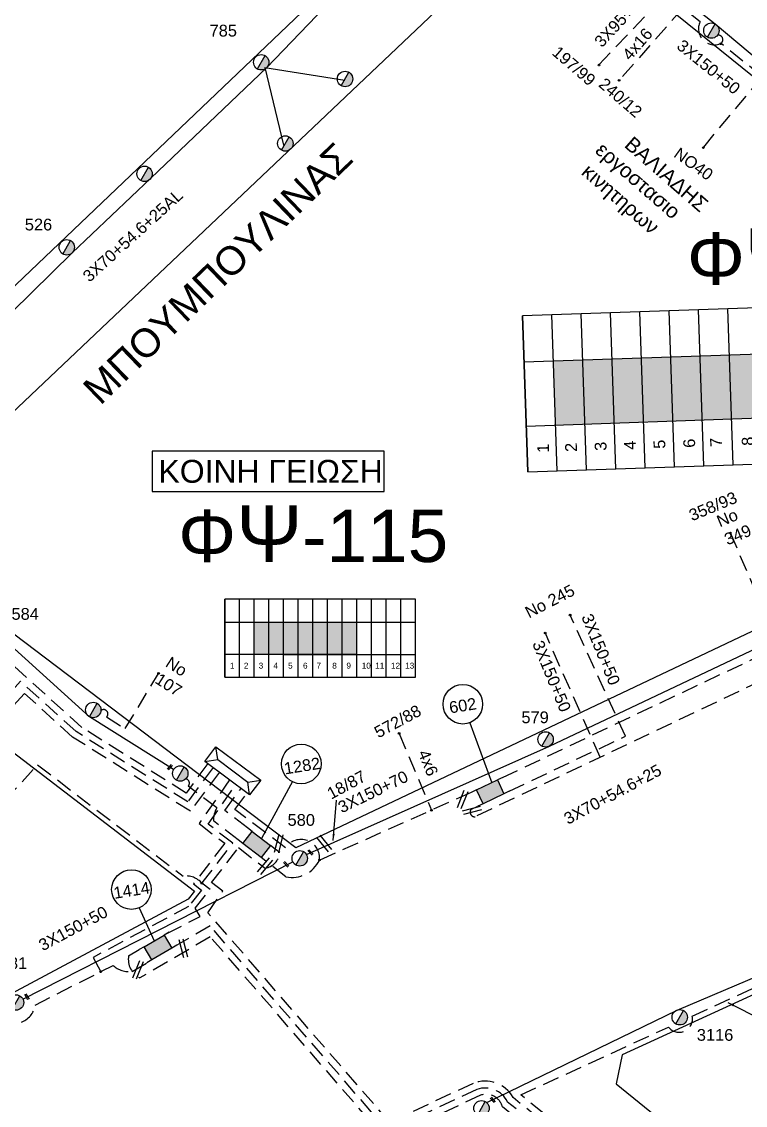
# Model space of a CAD drawing. Header units: millimetres. Extents: x 771 to 3391, y 686 to 1835.
# Drawn here: x 1592.8 to 1703.7, y 874.5 to 1040.5 of the extents above; entities that cross this region are included whole.
import ezdxf
from ezdxf.enums import TextEntityAlignment as Align

# ---------------------------------------------------------------- set-up
doc = ezdxf.new("R2010")
doc.units = ezdxf.units.MM
doc.linetypes.add('DASHED', pattern=[19.05, 12.7, -6.35])
for name, color, linetype in [('Link Box 4 Διευθύνσεων', 7, 'Continuous'), ('Άγνωστα', 7, 'Continuous'), ('Ασφαλειοκιβώτια Χ.Τ 9 αναχωρήσεων', 7, 'Continuous'), ('Γυμνά εναέρια ΧΤ και ΦΟΠ (3Φ)   4x50+16AL', 7, 'Continuous'), ('Επιγραφές - Σχήματα', 7, 'Continuous'), ('Καλωδια Χ.Τ 3x95+35', 7, 'DASHED'), ('Καλώδια ΧΤ   3x150+50CU', 7, 'DASHED'), ('Καλώδια ΧΤ   3x150+70AL', 7, 'DASHED'), ('Καλώδια ΧΤ   3x150AL+50CU', 7, 'DASHED'), ('Μηχανική τομή', 7, 'Continuous'), ('Στύλος ΦΜ', 7, 'Continuous'), ('Στύλος ΦΜ @ 1', 7, 'Continuous'), ('Συνδέσεις', 7, 'Continuous'), ('Συνεστραμμένα ΧΤ   3x70+54.6+25 AL', 7, 'SYN_LINE'), ('Τομή', 7, 'Continuous'), ('Υποσταθμός πόλεως', 7, 'Continuous'), ('Υπόβαθρο ΔΕΗ', 7, 'Continuous'), ('Υπόγεια καλώδια Παροχών ΧΤ   4x16AL', 7, 'DASHED'), ('Υπόγεια καλώδια Παροχών ΧΤ   4x6', 7, 'DASHED')]:
    doc.layers.add(name, color=color, linetype=linetype)
doc.styles.add('arial', font='ARIAL.TTF')
doc.styles.get("Standard").update_dxf_attribs({"font": 'ARIAL.TTF'})
doc.linetypes.add('SYN_LINE', pattern='A,0.5,-0.0001,["/\\/\\/\\/",Standard,S=0.1,R=0,X=0,Y=-0.05],-0.25', length=0.7501)
doc.dimstyles.new('ISO-25', dxfattribs={"dimtxt": 2.5, "dimasz": 2.5, "dimexe": 1.25, "dimexo": 0.625, "dimtad": 1, "dimtxsty": 'Standard', "dimcen": 2.5, "dimadec": 0, "dimazin": 0, "dimtfac": 1, "dimtmove": 0, "dimatfit": 3, "dimfxl": 1, "dimarcsym": 0})

# ---------------------------------------------------------------- blocks, each defined once
blk = doc.blocks.new('LINK BOX 4 ΑΝΑΧΩΡΗΣΕΩΝ')
at = {"layer": 'Link Box 4 Διευθύνσεων', "ltscale": 40}
blk.add_hatch(color=256, dxfattribs=at).paths.add_polyline_path([(-3.54, 0), (-3.54, -4.67), (3.54, -4.67), (3.54, 0)])
for p, q in [((-3.54, 0), (-5.33, 0)), ((5.33, 0), (3.54, 0)), ((-3.54, -4.67), (-5.33, -4.67)), ((5.33, -4.67), (3.54, -4.67))]:
    blk.add_line(p, q, dxfattribs=at)
blk.add_lwpolyline([(-3.54, -4.67), (-3.54, 0), (3.54, 0), (3.54, -4.67)], close=True, dxfattribs=at)
blk = doc.blocks.new('ΑΣΦΑΛΕΙΟΚΙΒΩΤΙΟ ΥΠΟΣΤΑΘΜΟΥ 9 ΑΝΑΧΩΡΗΣΕΩΝ')
at = {"layer": 'Ασφαλειοκιβώτια Χ.Τ 9 αναχωρήσεων', "ltscale": 40}
for p, q in [((-23.8, 40.36), (24.02, 40.36)), ((-9.72, 40.36), (-9.72, -40.64)), ((9.94, 40.36), (9.94, -40.64)), ((-23.8, 31.36), (24.02, 31.36)), ((-23.8, 22.36), (24.02, 22.36)), ((-23.8, 13.36), (24.02, 13.36)), ((-23.8, 4.36), (24.02, 4.36)), ((-23.8, -4.64), (24.02, -4.64)), ((-23.8, -13.64), (24.02, -13.64)), ((-23.8, -22.64), (24.02, -22.64)), ((-23.8, -31.64), (24.02, -31.64))]:
    blk.add_line(p, q, dxfattribs=at)
at = {"layer": 'Ασφαλειοκιβώτια Χ.Τ 9 αναχωρήσεων'}
blk.add_lwpolyline([(-23.8, -40.64), (24.02, -40.64), (24.02, 40.36), (-23.8, 40.36)], close=True, dxfattribs=at)
for s, p in [('1', (-18.12, 33.62)), ('2', (-18.12, 25.05)), ('3', (-18.12, 15.98)), ('4', (-18.12, 6.96)), ('5', (-18.12, -2.05)), ('6', (-18.12, -11.19)), ('7', (-18.12, -19.43)), ('8', (-18.12, -29.12)), ('9', (-18.12, -37.81))]:
    blk.add_text(s, height=3.6, dxfattribs=at).set_placement(p)
at = {"layer": 'Ασφαλειοκιβώτια Χ.Τ 9 αναχωρήσεων', "ltscale": 40}
for tag, height, p in [('ΟΝΟΜΑ', 5, (-0.16, 44.31)), ('ΚΕΙΜΕΝΟ 1', 2, (17.06, 35.59)), ('ΚΕΙΜΕΝΟ 2', 2, (17.06, 26.88)), ('ΚΕΙΜΕΝΟ 3', 2, (17.06, 17.69)), ('ΚΕΙΜΕΝΟ 4', 2, (17.06, 8.71)), ('ΚΕΙΜΕΝΟ 5', 2, (17.06, -0.13)), ('ΚΕΙΜΕΝΟ 6', 2, (17.06, -9.05)), ('ΚΕΙΜΕΝΟ 7', 2, (17.06, -18.13)), ('ΚΕΙΜΕΝΟ 8', 2, (17.06, -26.85)), ('ΚΕΙΜΕΝΟ 9', 2, (17.06, -35.99)), ('ΣΧ', 2, (-0.1, -42.64))]:
    blk.add_attdef(tag, text='', height=height, dxfattribs=at).set_placement(p, align=Align.MIDDLE_CENTER)
blk = doc.blocks.new('ΥΠΑΡΧΩΝ ΤΣΙΜΕΝΤΕΝΙΟΣ ΣΤΥΛΟΣ')
at = {"layer": 'Στύλος ΦΜ'}
blk.add_hatch(color=7, dxfattribs=at).paths.add_polyline_path([(-1.29, -2.28, 0.574793), (2.62, 0, 0.268822), (1.3, 2.27)])
at = {"layer": 'Στύλος ΦΜ', "color": 7}
blk.add_line((-1.29, -2.28), (1.3, 2.27), dxfattribs=at)
blk.add_circle((0, 0), 2.62, dxfattribs=at)
at = {"layer": 'Στύλος ΦΜ', "flags": 4}
for tag, p in [('ΑΡΙΘΜΟΣ', (-4.68, 8.05)), ('ΤΥΠΟΣ', (-4.91, 3.03))]:
    blk.add_attdef(tag, p, '', height=4, dxfattribs=at)
blk = doc.blocks.new('ΥΠΟΣΤΑΘΜΟΣ ΠΟΛΕΩΣ')
at = {"layer": 'Υποσταθμός πόλεως', "linetype": 'Continuous', "ltscale": 40}
blk.add_lwpolyline([(-8.57, 2.82), (8.57, 2.82), (8.57, -2.82), (-8.57, -2.82)], close=True, dxfattribs=at)
for points in [[(-5.75, 0), (-8.57, 2.82)], [(5.75, 0), (8.57, 2.82)], [(-8.57, -2.82), (-5.75, 0)], [(-5.75, 0), (5.75, 0)], [(8.57, -2.82), (5.75, 0)]]:
    blk.add_lwpolyline(points, dxfattribs=at)
at = {"layer": 'Υποσταθμός πόλεως', "linetype": 'SYN_LINE', "ltscale": 40, "flags": 1}
for tag, p in [('ΜΕΤΑΣΧΗΜΑΤΙΣΜΟΣ', (10.6, 2.39)), ('ΙΣΧΥΣ', (10.58, -0.41)), ('ΑΡΙΘΜΟΣ', (10.7, -3.13))]:
    blk.add_attdef(tag, p, '', height=1.8, dxfattribs=at)
blk = doc.blocks.new('PINAKAKI13ORIZ')
at = {"layer": 'Ασφαλειοκιβώτια Χ.Τ 9 αναχωρήσεων', "ltscale": 40}
for p, q in [((1638.14, 65.2), (1638.14, 77.15)), ((1640.39, 65.2), (1640.39, 77.15)), ((1642.64, 65.2), (1642.64, 77.15)), ((1644.89, 65.2), (1644.89, 77.15)), ((1647.14, 65.2), (1647.14, 77.15)), ((1649.39, 65.2), (1649.39, 77.15)), ((1651.64, 65.2), (1651.64, 77.15)), ((1653.89, 65.2), (1653.89, 77.15)), ((1656.14, 65.2), (1656.14, 77.15)), ((1660.64, 65.2), (1660.64, 77.15)), ((1662.89, 65.2), (1662.89, 77.15)), ((1665.14, 65.2), (1665.14, 77.15)), ((1638.14, 73.63), (1658.39, 73.63)), ((1647.14, 73.62), (1667.39, 73.62)), ((1638.14, 68.72), (1658.39, 68.72)), ((1647.14, 68.7), (1667.39, 68.7))]:
    blk.add_line(p, q, dxfattribs=at)
at = {"layer": 'Ασφαλειοκιβώτια Χ.Τ 9 αναχωρήσεων'}
for points in [[(1649.39, 77.15), (1638.14, 77.15), (1638.14, 65.2), (1649.39, 65.2)], [(1658.39, 65.2), (1658.39, 77.15), (1649.39, 77.15)], [(1667.39, 65.2), (1667.39, 77.15), (1658.39, 77.15)], [(1649.39, 65.2), (1658.39, 65.2)], [(1658.39, 65.2), (1667.39, 65.2)]]:
    blk.add_lwpolyline(points, dxfattribs=at)
for s, p in [('1', (1638.93, 66.53)), ('2', (1641.07, 66.53)), ('3', (1643.34, 66.53)), ('4', (1645.59, 66.53)), ('5', (1647.84, 66.53)), ('6', (1650.13, 66.53)), ('7', (1652.19, 66.53)), ('8', (1654.61, 66.53)), ('9', (1656.78, 66.53)), ('10', (1659.13, 66.53)), ('11', (1661.19, 66.53)), ('12', (1663.61, 66.53)), ('13', (1665.78, 66.53))]:
    blk.add_text(s, height=0.9, dxfattribs=at).set_placement(p)
blk = doc.blocks.new('_ΣΥΝΔΕΣΗ')
at = {"layer": 'Συνδέσεις', "linetype": 'SYN_LINE', "ltscale": 40}
blk.add_hatch(color=256, dxfattribs=at).paths.add_polyline_path([(0.5, -0.01, 1), (-0.5, -0.01, 1)])
at = {"layer": 'Συνδέσεις'}
blk.add_circle((0, -0.01), 0.5, dxfattribs=at)
blk = doc.blocks.new('ΜΗΧΑΝΙΚΗ ΤΟΜΗ')
at = {"layer": 'Μηχανική τομή', "ltscale": 40}
for p, q in [((-1.89, 0.78), (1.89, 0.78)), ((1.89, 0), (-1.89, 0))]:
    blk.add_line(p, q, dxfattribs=at)
blk = doc.blocks.new('ΤΟΜΗ')
at = {"layer": 'Τομή', "ltscale": 40}
for p, q in [((-5.68, 0), (5.68, 0)), ((5.68, -2.33), (-5.68, -2.33))]:
    blk.add_line(p, q, dxfattribs=at)

msp = doc.modelspace()

# ---------------------------------------------------------------- hatches: boundary and pattern name
at = {"layer": 'Άγνωστα'}
for color, points in [(2, [(1696.71475, 989.3145), (1692.21741, 989.15961), (1692.55569, 979.33817), (1697.05302, 979.49306)]), (133, [(1701.21208, 989.4694), (1696.71475, 989.3145), (1697.05302, 979.49306), (1701.55035, 979.64796)]), (85, [(1701.55035, 979.64796), (1706.04769, 979.80286), (1705.70941, 989.6243), (1701.21208, 989.4694)]), (5, [(1674.56635, 978.71857), (1679.06369, 978.87347), (1678.72541, 988.69491), (1674.22808, 988.54001)]), (1, [(1679.06369, 978.87347), (1683.56102, 979.02837), (1683.22275, 988.84981), (1678.72541, 988.69491)]), (27, [(1687.72008, 989.00471), (1683.22275, 988.84981), (1683.56102, 979.02837), (1688.05835, 979.18327)]), (6, [(1692.21741, 989.15961), (1687.72008, 989.00471), (1688.05835, 979.18327), (1692.55569, 979.33817)])]:
    msp.add_hatch(color=color, dxfattribs=at).paths.add_polyline_path(points)
at = {"layer": 'Καλώδια ΧΤ   3x150AL+50CU', "linetype": 'DASHED', "ltscale": 0.2}
h = msp.add_hatch(color=30, dxfattribs=at)
h.dxf.hatch_style = 1
h.paths.add_polyline_path([(1630.63539, 948.50223), (1628.38539, 948.50223), (1628.38539, 943.5886), (1630.63539, 943.5886)])
h = msp.add_hatch(color=133, dxfattribs=at)
h.dxf.hatch_style = 1
h.paths.add_polyline_path([(1632.88539, 948.50223), (1630.63539, 948.50223), (1630.63539, 943.5886), (1632.88539, 943.5886)])
h = msp.add_hatch(color=151, dxfattribs=at)
h.dxf.hatch_style = 1
h.paths.add_polyline_path([(1635.13539, 948.49051), (1632.88539, 948.49051), (1632.88539, 943.5886), (1635.13539, 943.5886)])
h = msp.add_hatch(color=6, dxfattribs=at)
h.dxf.hatch_style = 1
h.paths.add_polyline_path([(1637.38539, 948.49051), (1635.13539, 948.49051), (1635.13539, 943.5886), (1637.38539, 943.5886)])
h = msp.add_hatch(color=62, dxfattribs=at)
h.dxf.hatch_style = 1
h.paths.add_polyline_path([(1639.63539, 948.49051), (1637.38539, 948.49051), (1637.38539, 943.5886), (1639.63539, 943.5886)])
h = msp.add_hatch(color=1, dxfattribs=at)
h.dxf.hatch_style = 1
h.paths.add_polyline_path([(1641.88539, 948.49051), (1639.63539, 948.49051), (1639.63539, 943.5886), (1641.88539, 943.5886)])
h = msp.add_hatch(color=27, dxfattribs=at)
h.dxf.hatch_style = 1
h.paths.add_polyline_path([(1644.13539, 948.49051), (1641.88539, 948.49051), (1641.88539, 943.5886), (1644.13539, 943.5886)])

# ---------------------------------------------------------------- linework, layer by layer
at = {"layer": 'Άγνωστα', "color": 30}
for points in [[(1630.03755, 1033.50065), (1632.87681, 1021.56589)], [(1630.03755, 1033.50065), (1642.28085, 1031.55809)]]:
    msp.add_lwpolyline(points, dxfattribs=at)
at = {"layer": 'Γυμνά εναέρια ΧΤ και ΦΟΠ (3Φ)   4x50+16AL', "color": 151, "linetype": 'Continuous', "ltscale": 0.2}
msp.add_lwpolyline([(1664.01697, 874.92466), (1693.20366, 889.10026), (1725.71662, 902.87216), (1759.71005, 919.32821), (1787.09859, 930.93176)], dxfattribs=at)
at = {"layer": 'Γυμνά εναέρια ΧΤ και ΦΟΠ (3Φ)   4x50+16AL', "color": 62, "linetype": 'Continuous', "ltscale": 0.2}
msp.add_lwpolyline([(1592.93499, 890.78923), (1634.31521, 911.80523)], dxfattribs=at)
at = {"layer": 'Επιγραφές - Σχήματα', "color": 190}
msp.add_lwpolyline([(1612.77428, 968.54603), (1648.28654, 968.54603), (1648.28654, 974.72076), (1612.77428, 974.72076)], close=True, dxfattribs=at)
at = {"layer": 'Καλωδια Χ.Τ 3x95+35', "color": 5, "linetype": 'DASHED', "ltscale": 0.2}
msp.add_lwpolyline([(1681.21385, 1033.86449), (1691.45159, 1044.70461)], dxfattribs=at)
at = {"layer": 'Καλώδια ΧΤ   3x150+50CU', "color": 133, "linetype": 'DASHED', "ltscale": 0.2}
msp.add_lwpolyline([(1697.47564, 839.90772), (1703.20784, 847.86485), (1692.69956, 855.43487), (1668.07072, 875.7043, 0.378678034), (1661.93862, 877.85735), (1649.15439, 871.89787), (1621.28586, 904.01467), (1623.55979, 907.31727), (1621.85389, 908.63365), (1625.98583, 913.98823), (1630.07255, 910.83465, 0.348264906), (1632.29262, 913.21321), (1631.59969, 913.74792)], format="xyb", dxfattribs=at)
at = {"layer": 'Καλώδια ΧΤ   3x150+50CU', "color": 85, "linetype": 'DASHED', "ltscale": 0.2}
msp.add_lwpolyline([(1696.48101, 840.63307), (1701.58359, 847.71621), (1692.0462, 854.58681), (1667.22492, 875.01462, 0.005404072), (1667.22492, 875.01462, 0.374006017), (1662.5149, 876.95579), (1648.87874, 870.58291), (1621.62531, 901.99086), (1616.54326, 899.0229)], format="xyb", dxfattribs=at)
at = {"layer": 'Καλώδια ΧΤ   3x150+50CU', "color": 1, "linetype": 'DASHED', "ltscale": 0.2}
msp.add_lwpolyline([(1695.4843, 841.35994), (1699.98959, 847.53776), (1691.39283, 853.73875), (1666.41734, 874.29348, 0.432353796), (1663.09118, 876.05424), (1648.59997, 869.27155), (1621.65986, 900.31841), (1610.87177, 894.01807, -0.332248212), (1609.14259, 897.40373), (1610.765, 898.35123)], format="xyb", dxfattribs=at)
at = {"layer": 'Καλώδια ΧΤ   3x150+50CU', "color": 62, "linetype": 'DASHED', "ltscale": 0.2}
msp.add_lwpolyline([(1698.46279, 839.18782), (1704.82458, 848.01891), (1693.35292, 856.28293), (1669.25047, 876.11914), (1691.87608, 886.48729, 0.784967606), (1695.52634, 888.15931), (1718.95283, 898.88995)], format="xyb", dxfattribs=at)
at = {"layer": 'Καλώδια ΧΤ   3x150+70AL', "color": 1, "linetype": 'DASHED', "ltscale": 0.2}
for points in [[(1638.39614, 912.05216, 0.793479467), (1633.2082, 913.94985), (1625.42022, 919.83751), (1627.3107, 922.33817)], [(1661.65667, 922.4362), (1638.39614, 912.05216, -0.344512527), (1633.25872, 909.51957), (1630.17379, 911.9001)]]:
    msp.add_lwpolyline(points, format="xyb", dxfattribs=at)
at = {"layer": 'Καλώδια ΧΤ   3x150AL+50CU', "color": 5, "linetype": 'DASHED', "ltscale": 0.2}
msp.add_lwpolyline([(1699.92786, 1037.16273, -0.697503722), (1696.71513, 1040.45745), (1691.45159, 1044.70461)], format="xyb", dxfattribs=at)
for points in [[(1706.24702, 1032.06378), (1699.92786, 1037.16273)], [(1697.27501, 1021.29142), (1706.24702, 1032.06378), (1706.24702, 1032.06378), (1706.24702, 1032.06378)]]:
    msp.add_lwpolyline(points, dxfattribs=at)
at = {"layer": 'Καλώδια ΧΤ   3x150AL+50CU', "color": 30, "linetype": 'DASHED', "ltscale": 0.2}
msp.add_lwpolyline([(1747.07554, 996.32217), (1752.86552, 1003.28132), (1765.59969, 993.35543, -0.216891354), (1767.65324, 987.63448), (1774.26138, 981.58031, -0.9001756), (1773.44264, 973.29626), (1724.52646, 950.04555), (1723.30118, 947.721), (1662.23807, 918.69664, -0.60157845), (1661.59262, 919.82001), (1662.66103, 920.32934)], format="xyb", dxfattribs=at)
at = {"layer": 'Καλώδια ΧΤ   3x150AL+50CU', "color": 85, "linetype": 'DASHED', "ltscale": 0.2}
msp.add_lwpolyline([(1666.46649, 924.72909), (1706.89107, 943.84772, 0.281978332), (1708.59072, 942.49826), (1721.86878, 948.80956), (1722.77052, 950.42105), (1756.84651, 966.61797), (1772.64207, 974.84449, 1.070764304), (1773.78003, 980.29485), (1766.37964, 987.07485, 0.233414637), (1764.8499, 992.83401), (1753.04481, 1002.03571), (1747.79391, 995.7245)], format="xyb", dxfattribs=at)
for points in [[(1701.33723, 962.24932), (1708.91504, 944.54717), (1708.91504, 944.54717), (1708.91504, 944.54717), (1720.25095, 949.93532)], [(1667.47085, 922.62223), (1685.27507, 931.03827), (1685.27507, 931.03827), (1676.77304, 949.66885)]]:
    msp.add_lwpolyline(points, dxfattribs=at)
at = {"layer": 'Καλώδια ΧΤ   3x150AL+50CU', "color": 30, "linetype": 'DASHED', "ltscale": 0.2}
for points in [[(1621.27382, 926.86089), (1617.95746, 922.32653), (1601.99394, 932.37627), (1586.6602, 946.24957), (1585.47793, 947.70598)], [(1681.41629, 927.81238), (1672.95815, 946.92196)]]:
    msp.add_lwpolyline(points, dxfattribs=at)
at = {"layer": 'Καλώδια ΧΤ   3x150AL+50CU', "color": 27, "linetype": 'DASHED', "ltscale": 0.2}
for points in [[(1604.90143, 934.96573, -0.983098934), (1605.76812, 933.9942), (1608.61001, 932.20511), (1613.74527, 940.67042)], [(1625.95535, 915.15533), (1622.14027, 918.09929, -0.132547641), (1622.65713, 920.08979), (1618.28176, 923.39754, 0.598270371), (1617.90985, 924.51634)]]:
    msp.add_lwpolyline(points, format="xyb", dxfattribs=at)
at = {"layer": 'Καλώδια ΧΤ   3x150AL+50CU', "color": 133, "linetype": 'DASHED', "ltscale": 0.2}
msp.add_lwpolyline([(1622.08065, 926.25643), (1618.20832, 920.9899), (1601.09268, 931.76495), (1592.56868, 939.47709), (1588.13445, 934.57607), (1586.20655, 936.16608), (1583.63522, 933.8393, 0.590204024), (1577.93337, 932.71786), (1560.37022, 917.24208), (1540.59584, 899.12818), (1525.61862, 885.09476), (1512.61524, 872.01975, 0.432616603), (1510.29344, 867.77406), (1502.42497, 862.15148), (1494.21023, 853.40387, 0.562470654), (1491.50123, 849.4149), (1504.62768, 840.44268), (1512.817, 844.8597)], format="xyb", dxfattribs=at)
at = {"layer": 'Καλώδια ΧΤ   3x150AL+50CU', "color": 151, "linetype": 'DASHED', "ltscale": 0.2}
msp.add_lwpolyline([(1623.06561, 925.51852), (1618.60344, 919.56246), (1618.60344, 919.56246), (1600.56126, 930.9208), (1593.17089, 937.60728), (1588.46363, 932.40449), (1585.79723, 934.44219), (1583.55924, 932.41705, 0.558161575), (1578.65766, 931.94395), (1561.08044, 916.45578), (1541.67801, 898.68259), (1525.52985, 883.55202), (1513.20552, 871.15979, 0.480178176), (1512.16907, 869.59231)], format="xyb", dxfattribs=at)
at = {"layer": 'Καλώδια ΧΤ   3x150AL+50CU', "color": 6, "linetype": 'DASHED', "ltscale": 0.2}
msp.add_lwpolyline([(1585.06079, 915.66687), (1595.20183, 926.65991), (1595.20183, 926.65991), (1595.20183, 926.65991), (1595.20183, 926.65991), (1595.20183, 926.65991), (1595.20183, 926.65991), (1617.48778, 909.6287, -0.24703308), (1620.37434, 908.53328)], format="xyb", dxfattribs=at)
at = {"layer": 'Καλώδια ΧΤ   3x150AL+50CU', "color": 62, "linetype": 'DASHED', "ltscale": 0.2}
msp.add_lwpolyline([(1624.62978, 924.34667), (1619.93901, 917.66746), (1623.86385, 914.6388), (1619.06665, 908.4221), (1620.33846, 907.45016), (1618.3416, 904.98053), (1603.6974, 897.15297), (1604.86303, 894.97225)], dxfattribs=at)
at = {"layer": 'Καλώδια ΧΤ   3x150AL+50CU', "color": 6, "linetype": 'DASHED', "ltscale": 0.2}
msp.add_lwpolyline([(1614.97949, 900.81253), (1620.11209, 903.41925), (1619.33111, 904.72187), (1621.62965, 907.56461), (1620.37434, 908.53328), (1625.10703, 914.66637), (1621.33484, 917.57723), (1625.58591, 923.63035)], dxfattribs=at)
at = {"layer": 'Καλώδια ΧΤ   3x150AL+50CU', "color": 27, "linetype": 'DASHED', "ltscale": 0.2}
msp.add_lwpolyline([(1627.38124, 917.00315), (1623.86807, 919.65908), (1626.39126, 923.027)], dxfattribs=at)
at = {"layer": 'Καλώδια ΧΤ   3x150AL+50CU', "color": 62, "linetype": 'DASHED', "ltscale": 0.2}
msp.add_lwpolyline([(1589.24377, 888.08978, 0.637958539), (1594.80451, 889.86377), (1606.75649, 895.93389, 0.216156432), (1609.68295, 895.01642), (1611.94206, 896.33576)], format="xyb", dxfattribs=at)
at = {"layer": 'Καλώδια ΧΤ   3x150AL+50CU', "color": 5, "linetype": 'DASHED', "ltscale": 0.2}
msp.add_arc((1699.48866, 1037.73403), 0.72061, 307.5521513, 96.2153062, dxfattribs=at)
at = {"layer": 'Συνεστραμμένα ΧΤ   3x70+54.6+25 AL', "color": 30, "ltscale": 20}
msp.add_lwpolyline([(1561.41435, 968.25357), (1571.93085, 977.4395), (1585.00572, 989.91864), (1600.50228, 1005.10534), (1612.5436, 1016.50613), (1630.31296, 1033.45695), (1662.17145, 1066.63634)], dxfattribs=at)
at = {"layer": 'Συνεστραμμένα ΧΤ   3x70+54.6+25 AL', "color": 5, "linetype": 'SYN_LINE', "ltscale": 20}
msp.add_lwpolyline([(1663.37067, 1066.37582), (1682.85503, 1052.93468), (1699.0341, 1040.15163), (1739.75198, 1006.05498), (1761.95496, 988.84882), (1772.95919, 978.76711)], dxfattribs=at)
at = {"layer": 'Συνεστραμμένα ΧΤ   3x70+54.6+25 AL', "color": 27, "linetype": 'SYN_LINE', "ltscale": 20}
for points in [[(1636.39297, 912.91391), (1673.64245, 929.54295), (1718.00312, 950.52313), (1755.17381, 968.19102), (1773.77887, 977.88076)], [(1616.04027, 925.92216), (1603.14671, 934.03923), (1589.45232, 946.42932)]]:
    msp.add_lwpolyline(points, dxfattribs=at)
at = {"layer": 'Υπόβαθρο ΔΕΗ'}
for points in [[(1485.64728, 1010.07398), (1525.06965, 1069.97242), (1579.64749, 1132.00758), (1660.84067, 1065.9635), (1560.20278, 970.06351), (1485.64728, 1010.07398)], [(1571.49541, 961.81714), (1672.89295, 1057.95779), (1743.74912, 1000.78375), (1770.6399, 978.40281), (1634.79402, 913.96377), (1571.49541, 961.81714)], [(1495.75881, 851.43859), (1585.76656, 932.88624), (1619.24987, 907.29786), (1618.26229, 906.07647), (1504.65455, 845.3513), (1495.75881, 851.43859)], [(1661.44752, 933.11698), (1664.78528, 923.92764)], [(1684.77925, 882.25503), (1683.86021, 877.77954), (1734.04484, 837.11747), (1808.22057, 908.72463), (1788.17757, 929.61725), (1684.77925, 882.25503)], [(1634.24118, 924.08897), (1629.49047, 915.37553)], [(1610.74817, 904.75637), (1613.0656, 899.6948)]]:
    msp.add_lwpolyline(points, dxfattribs=at)
for centre in [(1660.3606, 935.94911), (1635.60604, 926.79812), (1609.57408, 907.55349)]:
    msp.add_circle(centre, 3.03354, dxfattribs=at)
at = {"layer": 'Υπόγεια καλώδια Παροχών ΧΤ   4x16AL', "color": 5, "linetype": 'DASHED', "ltscale": 0.2}
msp.add_lwpolyline([(1694.08336, 1042.58103), (1684.31244, 1031.50288)], dxfattribs=at)
at = {"layer": 'Υπόγεια καλώδια Παροχών ΧΤ   4x6', "color": 1, "linetype": 'DASHED', "ltscale": 0.2}
msp.add_lwpolyline([(1650.5854, 931.47383), (1655.54478, 919.70771), (1655.54478, 919.70771), (1655.54478, 919.70771)], dxfattribs=at)

# ---------------------------------------------------------------- block references
at = {"layer": 'Link Box 4 Διευθύνσεων'}
for p, xscale, yscale, zscale, rotation in [((1664.06158, 923.58264), 0.5, 0.5, 0.5, 25.48758781399976), ((1629.49047, 915.37553), 0.4999999999999999, 0.4999999999999999, 0.4999999999999999, 322.3438996891022), ((1613.0656, 899.6948), 0.5, 0.5, 0.5, 30.28530413093706)]:
    msp.add_blockref('LINK BOX 4 ΑΝΑΧΩΡΗΣΕΩΝ', p, dxfattribs=dict(at, xscale=xscale, yscale=yscale, zscale=zscale, rotation=rotation))
at = {"layer": 'Ασφαλειοκιβώτια Χ.Τ 9 αναχωρήσεων', "xscale": 0.4999999999999997, "yscale": 0.4999999999999997, "zscale": 0.4999999999999997, "rotation": 91.97262806557677}
msp.add_blockref('ΑΣΦΑΛΕΙΟΚΙΒΩΤΙΟ ΥΠΟΣΤΑΘΜΟΥ 9 ΑΝΑΧΩΡΗΣΕΩΝ', (1690.0721, 984.11402), dxfattribs=at)
at = {"layer": 'Επιγραφές - Σχήματα', "linetype": 'Continuous'}
msp.add_blockref('PINAKAKI13ORIZ', (-14.25961, 874.87265), dxfattribs=at)
at = {"layer": 'Μηχανική τομή'}
for p, xscale, yscale, zscale, rotation in [((1615.5535, 926.22861), 0.249999999999919, 0.249999999999919, 0.249999999999919, 47.90602526329326), ((1636.93979, 913.18112), 0.2500000000001928, 0.2500000000001928, 0.2500000000001928, 312.6268794242704), ((1633.21453, 911.35339), 0.2500000000001928, 0.2500000000001928, 0.2500000000001928, 312.6268794242704), ((1593.47119, 891.06155), 0.2500000000001928, 0.2500000000001928, 0.2500000000001928, 302.174648787477), ((1664.85882, 875.27142), 0.2500000000001928, 0.2500000000001928, 0.2500000000001928, 312.6268794242704)]:
    msp.add_blockref('ΜΗΧΑΝΙΚΗ ΤΟΜΗ', p, dxfattribs=dict(at, xscale=xscale, yscale=yscale, zscale=zscale, rotation=rotation))
at = {"layer": 'Στύλος ΦΜ @ 1', "ltscale": 40}
ref = msp.add_blockref('ΥΠΑΡΧΩΝ ΤΣΙΜΕΝΤΕΝΙΟΣ ΣΤΥΛΟΣ', (1629.46563, 1034.27498), dxfattribs=dict(at, xscale=0.4499999999998181, yscale=0.4499999999998181, zscale=0.4499999999998181))
ref.add_attrib('ΤΥΠΟΣ', '785', (1621.55202, 1038.2218), dxfattribs={"layer": 'Στύλος ΦΜ', "height": 1.8, "flags": 4})
at = {"layer": 'Στύλος ΦΜ @ 1', "ltscale": 40, "xscale": 0.4499999999998181, "yscale": 0.4499999999998181, "zscale": 0.4499999999998181}
for p in [(1698.44854, 1039.12974), (1642.31099, 1031.71872), (1633.16083, 1021.83735), (1611.58757, 1017.19399), (1603.72774, 935.0637), (1617.05837, 925.33004)]:
    msp.add_blockref('ΥΠΑΡΧΩΝ ΤΣΙΜΕΝΤΕΝΙΟΣ ΣΤΥΛΟΣ', p, dxfattribs=at)
at = {"layer": 'Στύλος ΦΜ @ 1', "ltscale": 40}
ref = msp.add_blockref('ΥΠΑΡΧΩΝ ΤΣΙΜΕΝΤΕΝΙΟΣ ΣΤΥΛΟΣ', (1599.66623, 1005.9349), dxfattribs=dict(at, xscale=0.4499999999998181, yscale=0.4499999999998181, zscale=0.4499999999998181))
ref.add_attrib('ΤΥΠΟΣ', '526', (1593.23664, 1008.52264), dxfattribs={"layer": 'Στύλος ΦΜ', "height": 1.8, "flags": 4})
ref = msp.add_blockref('ΥΠΑΡΧΩΝ ΤΣΙΜΕΝΤΕΝΙΟΣ ΣΤΥΛΟΣ', (1589.45005, 946.43061), dxfattribs=dict(at, xscale=0.4499999999998181, yscale=0.4499999999998181, zscale=0.4499999999998181))
ref.add_attrib('ΤΥΠΟΣ', '584', (1591.19767, 948.88226), dxfattribs={"layer": 'Στύλος ΦΜ', "height": 1.8, "flags": 4})
ref = msp.add_blockref('ΥΠΑΡΧΩΝ ΤΣΙΜΕΝΤΕΝΙΟΣ ΣΤΥΛΟΣ', (1673.04652, 930.55883), dxfattribs=dict(at, xscale=0.4499999999998181, yscale=0.4499999999998181, zscale=0.4499999999998181))
ref.add_attrib('ΤΥΠΟΣ', '579', (1669.34119, 933.0407), dxfattribs={"layer": 'Στύλος ΦΜ', "height": 1.8, "flags": 4})
ref = msp.add_blockref('ΥΠΑΡΧΩΝ ΤΣΙΜΕΝΤΕΝΙΟΣ ΣΤΥΛΟΣ', (1635.3653, 912.33855), dxfattribs=dict(at, xscale=0.4499999999998181, yscale=0.4499999999998181, zscale=0.4499999999998181))
ref.add_attrib('ΤΥΠΟΣ', '580', (1633.50447, 917.31947), dxfattribs={"layer": 'Στύλος ΦΜ', "height": 1.8, "flags": 4})
ref = msp.add_blockref('ΥΠΑΡΧΩΝ ΤΣΙΜΕΝΤΕΝΙΟΣ ΣΤΥΛΟΣ', (1591.8841, 890.25747), dxfattribs=dict(at, xscale=0.4499999999998181, yscale=0.4499999999998181, zscale=0.4499999999998181))
ref.add_attrib('ΤΥΠΟΣ', '981', (1589.41083, 895.37921), dxfattribs={"layer": 'Στύλος ΦΜ', "height": 1.8, "flags": 4})
ref = msp.add_blockref('ΥΠΑΡΧΩΝ ΤΣΙΜΕΝΤΕΝΙΟΣ ΣΤΥΛΟΣ', (1693.60138, 887.99168), dxfattribs=dict(at, xscale=0.4499999999998181, yscale=0.4499999999998181, zscale=0.4499999999998181))
ref.add_attrib('ΤΥΠΟΣ', '3116', (1696.22032, 884.39488), dxfattribs={"layer": 'Στύλος ΦΜ', "height": 1.8, "flags": 4})
ref = msp.add_blockref('ΥΠΑΡΧΩΝ ΤΣΙΜΕΝΤΕΝΙΟΣ ΣΤΥΛΟΣ', (1663.21912, 874.0583), dxfattribs=dict(at, xscale=0.4499999999998181, yscale=0.4499999999998181, zscale=0.4499999999998181))
ref.add_attrib('ΤΥΠΟΣ', '3146', (1659.49681, 868.20679), dxfattribs={"layer": 'Στύλος ΦΜ', "height": 1.8, "flags": 4})
at = {"layer": 'Συνδέσεις', "xscale": 0.25, "yscale": 0.25, "zscale": 0.25}
for p in [(1699.90103, 1037.11567), (1681.23016, 1033.84645), (1684.31244, 1031.50288), (1697.22002, 1021.21365), (1701.36789, 962.1777), (1676.8037, 949.59723), (1672.98889, 946.85017), (1613.73125, 940.66477), (1650.5977, 931.46972), (1655.55708, 919.7036), (1638.4061, 912.09726), (1620.37493, 908.52884), (1604.8696, 894.95997)]:
    msp.add_blockref('_ΣΥΝΔΕΣΗ', p, dxfattribs=at)
at = {"layer": 'Τομή'}
for p, xscale, yscale, zscale, rotation in [((1660.60315, 921.22788), 0.2499999999998873, 0.2499999999998873, 0.2499999999998873, 248.1909067709115), ((1661.69446, 919.95417), 0.2499999999998873, 0.2499999999998873, 0.2499999999998873, 14.57460172695678), ((1632.42416, 914.54257), 0.2499999999999669, 0.2499999999999669, 0.2499999999999669, 256.3361018303423), ((1639.33894, 914.79096), 0.2499999999999669, 0.2499999999999669, 0.2499999999999669, 308.1680509152084), ((1630.26488, 910.97263), 0.2499999999999669, 0.2499999999999669, 0.2499999999999669, 229.8200856836066), ((1617.81825, 898.60618), 0.2499999999998873, 0.2499999999998873, 0.2499999999998873, 283.9646203513091), ((1610.85347, 895.14431), 0.2499999999998873, 0.2499999999998873, 0.2499999999998873, 248.1909067709115)]:
    msp.add_blockref('ΤΟΜΗ', p, dxfattribs=dict(at, xscale=xscale, yscale=yscale, zscale=zscale, rotation=rotation))
at = {"layer": 'Υποσταθμός πόλεως', "xscale": 0.5, "yscale": 0.5, "zscale": 0.5, "rotation": 323.1601030687731}
msp.add_blockref('ΥΠΟΣΤΑΘΜΟΣ ΠΟΛΕΩΣ', (1625.11029, 925.74559), dxfattribs=at)

# ---------------------------------------------------------------- texts
at = {"ltscale": 40, "attachment_point": 1, "style": 'arial'}
for s, insert, char_height, width, rotation in [('{\\H1.083x;ΒΑΛΙΑΔΗΣ}', (1686.44559, 1023.10291), 2.0776363, 33.70271, 318.9379338), ('{\\H1.083x;MΠOYMΠOYΛINAΣ}', (1601.77592, 984.72588), 4, 64.8866414, 43.9530043), ('{\\H1.083x;εργοστασιο}', (1681.97802, 1022.23871), 2.0776363, 33.70271, 318.9379338), ('{\\H1.083x;κινητηρων}', (1679.85316, 1018.92594), 2.0776363, 33.70271, 318.9379338)]:
    msp.add_mtext(s, dxfattribs=dict(at, insert=insert, char_height=char_height, width=width, rotation=rotation))
at = {"layer": 'Άγνωστα', "color": 7, "char_height": 1.8, "attachment_point": 1}
for s, width, gutter_width, insert, rotation in [('3X95+35', 1.8, 12.5, (1680.34745, 1037.64887), 47.1165333), ('4x16', 1.8, 12.5, (1684.64376, 1035.59602), 49.1403811), ('3X150+50', 1.8, 12.5, (1694.12506, 1037.90612), 320.8889422), ('197/99', 1.8, 12.5, (1675.07169, 1036.91488), 319.1979091), ('240/12', 1.8, 12.5, (1682.19867, 1032.04921), 319.1979091), ('NO40', 1.8, 12.5, (1693.5867, 1021.35481), 324.3848169), ('358/93', 1.8, 2.0013, (1694.79815, 965.61532), 22.6833078), ('Νο 245', 16.6183982, 12.5, (1669.6719, 950.67658), 27.1728445), ('3X150+50', 1.8, 12.5, (1680.15975, 950.0188), 292.28976), ('3X150+50', 1.8, 12.5, (1672.63505, 945.92665), 292.28976), ('602', 1.8, 12.5, (1658.13394, 936.30785), 9.0165632), ('572/88', 1.8, 12.5, (1646.56513, 932.2794), 28.5360409), ('4x6', 1.8, 12.5, (1655.11602, 929.18215), 292.28976), ('1282', 1.8, 12.5, (1632.83576, 926.96382), 9.0165632), ('3X70+54.6+25', 1.8, 12.5, (1675.6179, 919.04197), 28.2324888), ('18/87', 1.8, 12.5, (1639.32824, 922.89351), 28.5360409), ('3X150+70', 1.8, 12.5, (1641.01427, 920.83327), 25.8314824), ('1414', 1.8, 12.5, (1606.69634, 907.90441), 9.0165632), ('3X150+50', 1.8, 12.5, (1595.13498, 899.67515), 28.2476678)]:
    msp.add_mtext_dynamic_manual_height_columns(s, width=width, gutter_width=gutter_width, heights=[0.04535], dxfattribs=dict(at, insert=insert, rotation=rotation))
at = {"layer": 'Άγνωστα', "color": 7}
note = msp.add_mtext_dynamic_manual_height_columns('Νο ', width=1.8, gutter_width=2.0013, heights=[0.04535, 0], dxfattribs=dict(at, insert=(1695.54364, 963.2311), char_height=1.8, attachment_point=1, rotation=22.6833078))
for column, words in zip(note.columns.linked_columns, ['349']):
    column.text = words
note = msp.add_mtext_dynamic_manual_height_columns('No ', width=1.8, gutter_width=1.55377, heights=[0.04535, 0], dxfattribs=dict(at, insert=(1612.78994, 945.15429), char_height=1.8, attachment_point=1, rotation=327.4246137))
for column, words in zip(note.columns.linked_columns, ['107']):
    column.text = words
at = {"layer": 'Επιγραφές - Σχήματα', "color": 190, "insert": (1613.72832, 973.37367), "char_height": 3.5, "width": 35.1310908, "attachment_point": 1}
msp.add_mtext('KOINH ΓΕΙΩΣΗ', dxfattribs=at)
at = {"layer": 'Συνεστραμμένα ΧΤ   3x70+54.6+25 AL', "color": 7, "insert": (1601.93015, 1001.82736), "char_height": 1.8, "attachment_point": 1, "rotation": 42.2541313}
msp.add_mtext_dynamic_manual_height_columns('3X70+54.6+25AL', width=1.8, gutter_width=12.5, heights=[0.04535], dxfattribs=at)
at = {"layer": 'Υπόβαθρο ΔΕΗ', "char_height": 8, "attachment_point": 1}
for s, insert in [('Φ{\\H1.0833x;Ψ}-84', (1694.68849, 1008.86649)), ('Φ{\\H1.0833x;Ψ}-115', (1616.72417, 966.3915))]:
    msp.add_mtext_dynamic_manual_height_columns(s, width=84.657329, gutter_width=12.5, heights=[0], dxfattribs=dict(at, insert=insert))

# ---------------------------------------------------------------- leaders
at = {"layer": 'Επιγραφές - Σχήματα', "ltscale": 40}
for points in [[(1640.48161, 915.07747), (1641.01427, 921.25824)], [(1700.95518, 890.2399), (1706.3495, 887.55241)]]:
    msp.add_leader(points, dimstyle='ISO-25', override={"dimasz": 1, "dimtad": 0}, dxfattribs=at)

doc.saveas('drawing.dxf')
